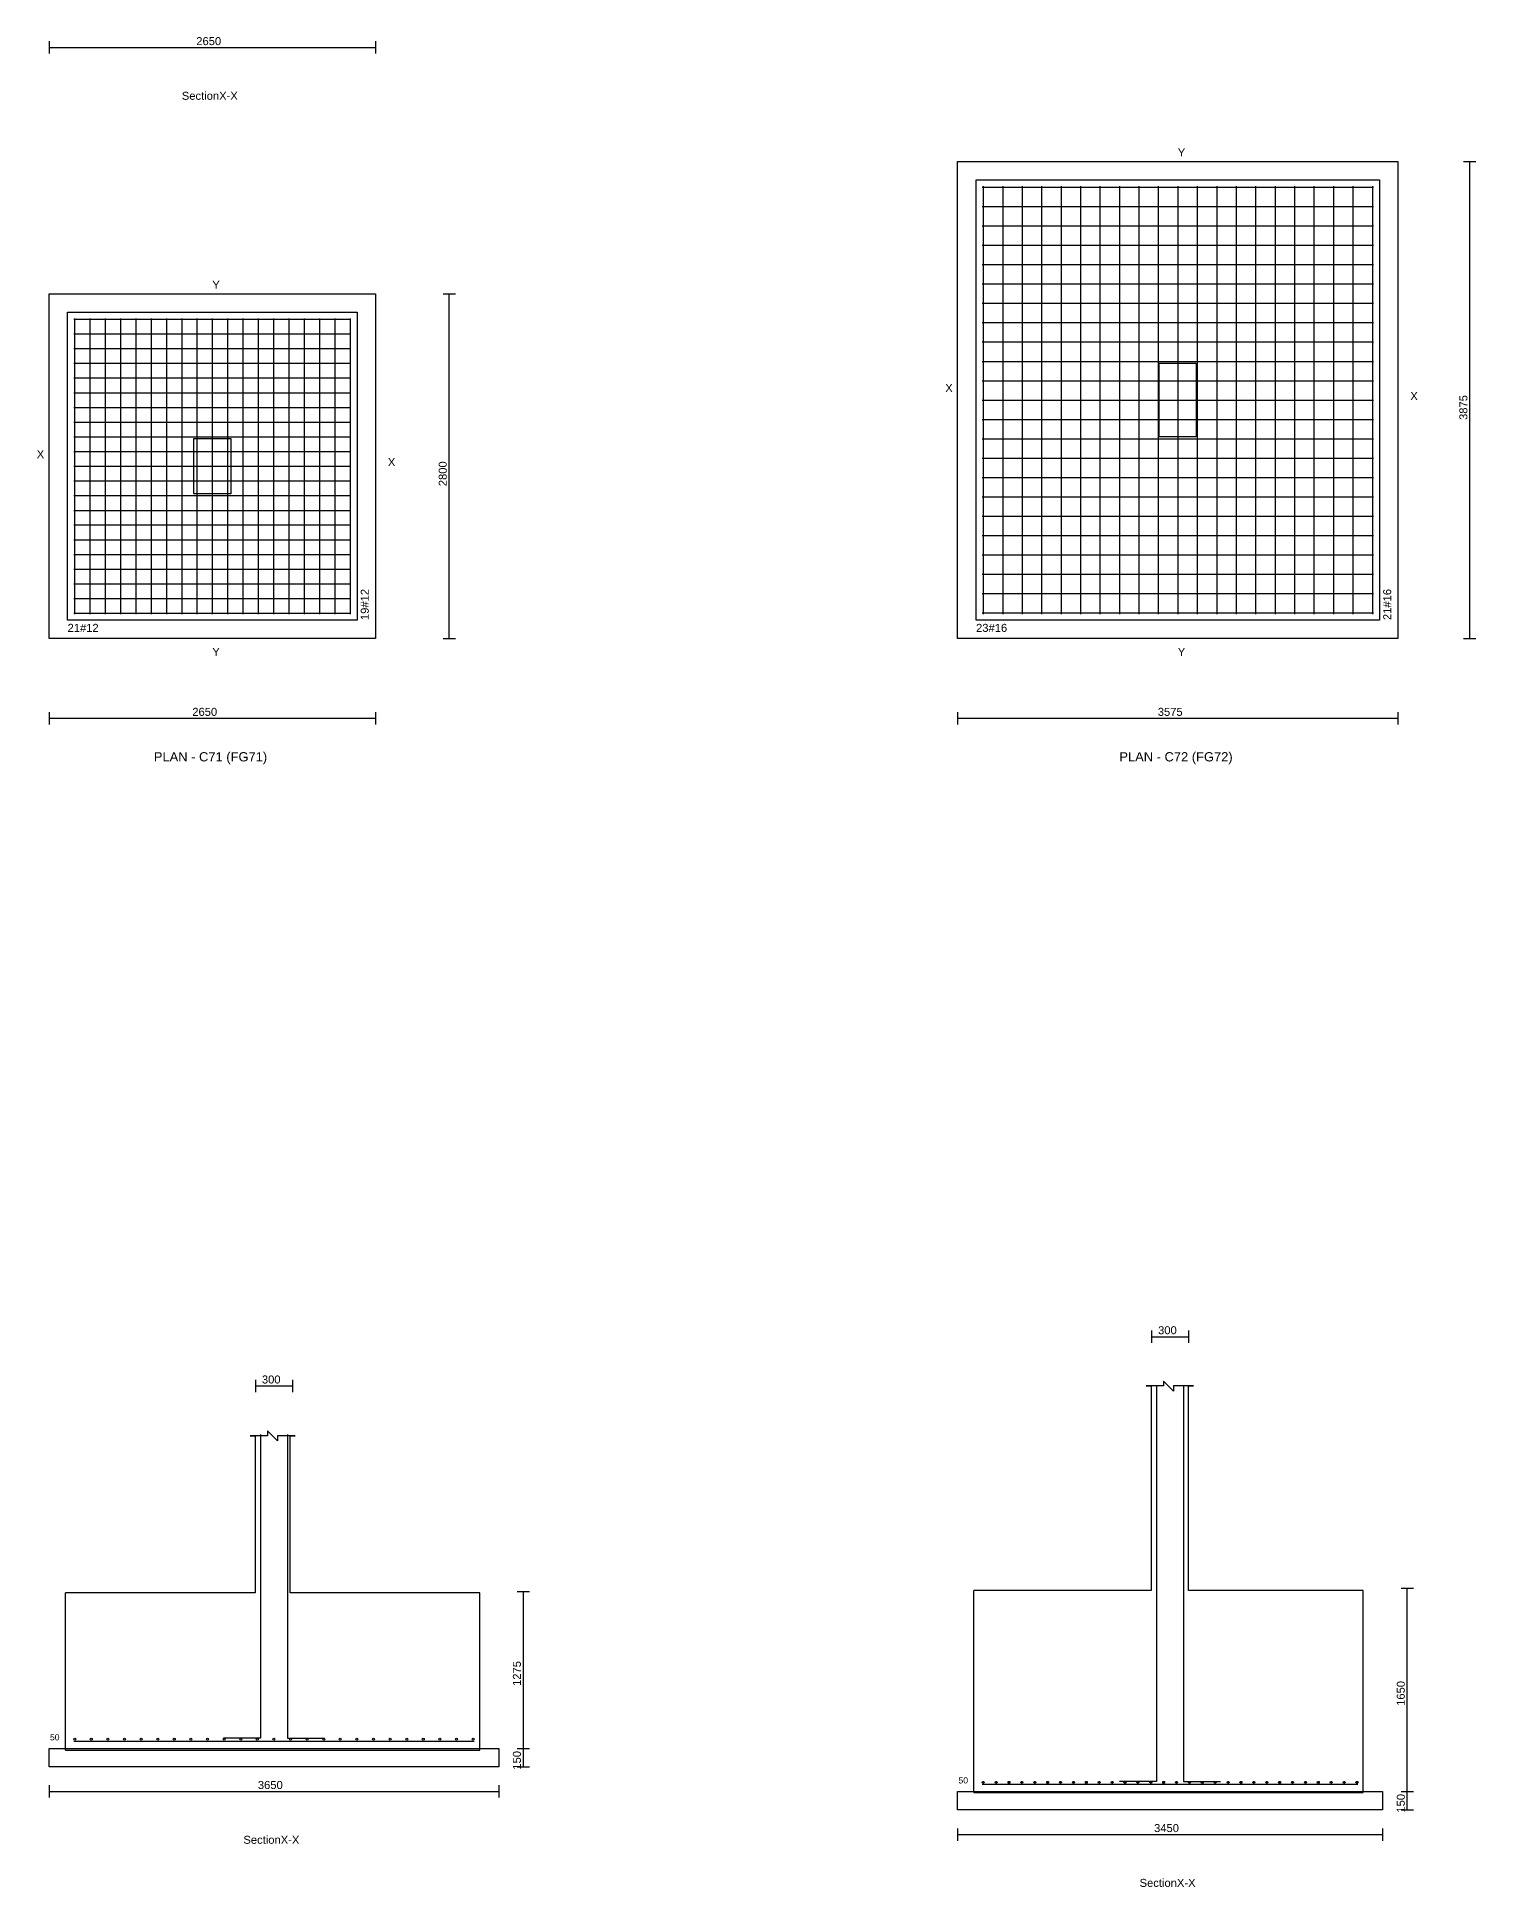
# Model space of a CAD drawing. Extents: x 0 to 27, y -1 to 285.
# Drawn here: x 15 to 26.68, y 250.52 to 265.55 of the extents above; entities that cross this region are included whole.
import ezdxf
from ezdxf.enums import TextEntityAlignment as Align

# ---------------------------------------------------------------- set-up
doc = ezdxf.new("R2010")
doc.units = 0
for name, color, linetype in [('Bottom_Cover', 7, 'CONTINUOUS'), ('Column_Bars', 4, 'CONTINUOUS'), ('Column_Dimension', 7, 'CONTINUOUS'), ('Columns', 4, 'CONTINUOUS'), ('dim_all', 7, 'CONTINUOUS'), ('Footing_Plan', 7, 'CONTINUOUS'), ('PCC', 2, 'CONTINUOUS'), ('PCC_Depth', 7, 'CONTINUOUS'), ('Pcc_Plan', 2, 'CONTINUOUS'), ('Plan', 7, 'CONTINUOUS'), ('Plan_Rf_Xdir', 1, 'CONTINUOUS'), ('Plan_Rf_Ydir', 3, 'CONTINUOUS'), ('Section', 2, 'CONTINUOUS'), ('SectionName', 3, 'CONTINUOUS'), ('Sectn_Rf_Xdir', 1, 'CONTINUOUS'), ('Sectn_Rf_Ydir', 3, 'CONTINUOUS'), ('Total_Depth', 7, 'CONTINUOUS'), ('X_Dimension', 7, 'CONTINUOUS')]:
    doc.layers.add(name, color=color, linetype=linetype)
doc.styles.add('STRUDS_Arial', font='ARIAL.TTF', dxfattribs={"height": 0.04})

msp = doc.modelspace()

# ---------------------------------------------------------------- linework, layer by layer
at = {"layer": 'Column_Bars'}
for p, q in [((24.09, 254.6), (24.09, 251.382)), ((24.31, 254.6), (24.31, 251.382)), ((16.815, 254.2), (16.815, 251.732)), ((17.035, 254.2), (17.035, 251.732)), ((16.815, 251.732), (16.515, 251.732)), ((17.035, 251.732), (17.335, 251.732)), ((24.09, 251.382), (23.79, 251.382)), ((24.31, 251.382), (24.61, 251.382))]:
    msp.add_line(p, q, dxfattribs=at)
at = {"layer": 'Columns'}
for p, q in [((24.1125, 262.3), (24.1125, 262.9)), ((24.1125, 262.9), (24.4125, 262.9)), ((24.4125, 262.9), (24.4125, 262.3)), ((16.275, 261.837), (16.275, 262.288)), ((16.275, 262.288), (16.575, 262.288)), ((16.575, 262.288), (16.575, 261.837)), ((24.4125, 262.3), (24.1125, 262.3)), ((16.575, 261.837), (16.275, 261.837))]:
    msp.add_line(p, q, dxfattribs=at)
at = {"layer": 'dim_all'}
for p, q in [((15.1, 265.513), (15.1, 265.413)), ((17.75, 265.513), (17.75, 265.413)), ((15.1, 265.462), (17.75, 265.462)), ((26.5831, 264.538), (26.6831, 264.538)), ((26.6331, 260.663), (26.6331, 264.538)), ((18.2979, 263.462), (18.3979, 263.462)), ((18.3479, 260.663), (18.3479, 263.462)), ((18.2979, 260.663), (18.3979, 260.663)), ((26.5831, 260.663), (26.6831, 260.663)), ((15.1, 260.065), (15.1, 259.965)), ((17.75, 260.065), (17.75, 259.965)), ((22.475, 260.065), (22.475, 259.965)), ((26.05, 260.065), (26.05, 259.965)), ((15.1, 260.015), (17.75, 260.015)), ((22.475, 260.015), (26.05, 260.015)), ((24.05, 255.043), (24.05, 254.943)), ((24.05, 254.993), (24.35, 254.993)), ((24.35, 255.043), (24.35, 254.943)), ((16.775, 254.643), (16.775, 254.543)), ((16.775, 254.593), (17.075, 254.593)), ((17.075, 254.643), (17.075, 254.543)), ((18.9, 252.925), (19, 252.925)), ((18.95, 251.65), (18.95, 252.925)), ((26.075, 252.95), (26.175, 252.95)), ((26.125, 251.3), (26.125, 252.95)), ((18.9, 251.65), (19, 251.65)), ((18.9, 251.65), (19, 251.65)), ((18.9, 251.5), (19, 251.5)), ((18.95, 251.5), (18.95, 251.65)), ((15.1, 251.35), (15.1, 251.25)), ((18.75, 251.35), (18.75, 251.25)), ((15.1, 251.3), (18.75, 251.3)), ((26.075, 251.3), (26.175, 251.3)), ((26.075, 251.3), (26.175, 251.3)), ((26.125, 251.15), (26.125, 251.3)), ((26.075, 251.15), (26.175, 251.15)), ((22.475, 251), (22.475, 250.9)), ((22.475, 250.95), (25.925, 250.95)), ((25.925, 251), (25.925, 250.9))]:
    msp.add_line(p, q, dxfattribs=at)
at = {"layer": 'Footing_Plan'}
for p, q in [((22.625, 260.813), (22.625, 264.388)), ((22.625, 264.388), (25.9, 264.388)), ((25.9, 264.388), (25.9, 260.813)), ((15.25, 260.813), (15.25, 263.313)), ((15.25, 263.313), (17.6, 263.313)), ((17.6, 263.313), (17.6, 260.813)), ((17.6, 260.813), (15.25, 260.813)), ((25.9, 260.813), (22.625, 260.813))]:
    msp.add_line(p, q, dxfattribs=at)
at = {"layer": 'PCC'}
for p, q in [((15.1, 251.5), (15.1, 251.65)), ((15.1, 251.65), (18.75, 251.65)), ((15.1, 251.5), (15.1, 251.65)), ((15.1, 251.65), (18.75, 251.65)), ((18.75, 251.5), (15.1, 251.5)), ((18.75, 251.5), (15.1, 251.5)), ((18.75, 251.65), (18.75, 251.5)), ((18.75, 251.65), (18.75, 251.5)), ((22.475, 251.15), (22.475, 251.3)), ((22.475, 251.3), (25.925, 251.3)), ((22.475, 251.15), (22.475, 251.3)), ((22.475, 251.3), (25.925, 251.3)), ((25.925, 251.3), (25.925, 251.15)), ((25.925, 251.3), (25.925, 251.15)), ((25.925, 251.15), (22.475, 251.15)), ((25.925, 251.15), (22.475, 251.15))]:
    msp.add_line(p, q, dxfattribs=at)
at = {"layer": 'Pcc_Plan'}
for p, q in [((22.475, 260.663), (22.475, 264.538)), ((22.475, 264.538), (26.05, 264.538)), ((26.05, 264.538), (26.05, 260.663)), ((15.1, 260.663), (15.1, 263.462)), ((15.1, 263.462), (17.75, 263.462)), ((17.75, 263.462), (17.75, 260.663)), ((17.75, 260.663), (15.1, 260.663)), ((26.05, 260.663), (22.475, 260.663))]:
    msp.add_line(p, q, dxfattribs=at)
at = {"layer": 'Plan_Rf_Xdir'}
for p, q in [((22.675, 264.329), (25.85, 264.329)), ((22.675, 264.172), (25.85, 264.172)), ((22.675, 264.015), (25.85, 264.015)), ((22.675, 263.858), (25.85, 263.858)), ((22.675, 263.701), (25.85, 263.701)), ((22.675, 263.543), (25.85, 263.543)), ((22.675, 263.386), (25.85, 263.386)), ((15.3, 263.256), (17.55, 263.256)), ((22.675, 263.229), (25.85, 263.229)), ((15.3, 263.137), (17.55, 263.137)), ((22.675, 263.072), (25.85, 263.072)), ((15.3, 263.017), (17.55, 263.017)), ((15.3, 262.898), (17.55, 262.898)), ((15.3, 262.779), (17.55, 262.779)), ((22.675, 262.914), (25.85, 262.914)), ((15.3, 262.659), (17.55, 262.659)), ((22.675, 262.757), (25.85, 262.757)), ((15.3, 262.54), (17.55, 262.54)), ((22.675, 262.6), (25.85, 262.6)), ((15.3, 262.421), (17.55, 262.421)), ((22.675, 262.443), (25.85, 262.443)), ((15.3, 262.301), (17.55, 262.301)), ((15.3, 262.182), (17.55, 262.182)), ((22.675, 262.286), (25.85, 262.286)), ((15.3, 262.062), (17.55, 262.062)), ((22.675, 262.128), (25.85, 262.128)), ((15.3, 261.943), (17.55, 261.943)), ((22.675, 261.971), (25.85, 261.971)), ((15.3, 261.824), (17.55, 261.824)), ((22.675, 261.814), (25.85, 261.814)), ((15.3, 261.704), (17.55, 261.704)), ((15.3, 261.585), (17.55, 261.585)), ((22.675, 261.657), (25.85, 261.657)), ((15.3, 261.465), (17.55, 261.465)), ((22.675, 261.499), (25.85, 261.499)), ((15.3, 261.346), (17.55, 261.346)), ((22.675, 261.342), (25.85, 261.342)), ((15.3, 261.227), (17.55, 261.227)), ((22.675, 261.185), (25.85, 261.185)), ((15.3, 261.107), (17.55, 261.107)), ((15.3, 260.988), (17.55, 260.988)), ((22.675, 261.028), (25.85, 261.028)), ((15.3, 260.868), (17.55, 260.868)), ((22.675, 260.871), (25.85, 260.871))]:
    msp.add_line(p, q, dxfattribs=at)
at = {"layer": 'Plan_Rf_Ydir'}
for p, q in [((22.683, 264.337), (22.683, 260.862)), ((22.841, 264.337), (22.841, 260.862)), ((22.9989, 264.337), (22.9989, 260.862)), ((23.1568, 264.337), (23.1568, 260.862)), ((23.3148, 264.337), (23.3148, 260.862)), ((23.4727, 264.337), (23.4727, 260.862)), ((23.6307, 264.337), (23.6307, 260.862)), ((23.7886, 264.337), (23.7886, 260.862)), ((23.9466, 264.337), (23.9466, 260.862)), ((24.1045, 264.337), (24.1045, 260.862)), ((24.2625, 264.337), (24.2625, 260.862)), ((24.4204, 264.337), (24.4204, 260.862)), ((24.5784, 264.337), (24.5784, 260.862)), ((24.7363, 264.337), (24.7363, 260.862)), ((24.8943, 264.337), (24.8943, 260.862)), ((25.0522, 264.337), (25.0522, 260.862)), ((25.2102, 264.337), (25.2102, 260.862)), ((25.3681, 264.337), (25.3681, 260.862)), ((25.5261, 264.337), (25.5261, 260.862)), ((25.684, 264.337), (25.684, 260.862)), ((25.842, 264.337), (25.842, 260.862)), ((15.306, 263.263), (15.306, 260.862)), ((15.4303, 263.263), (15.4303, 260.862)), ((15.5547, 263.263), (15.5547, 260.862)), ((15.679, 263.263), (15.679, 260.862)), ((15.8033, 263.263), (15.8033, 260.862)), ((15.9277, 263.263), (15.9277, 260.862)), ((16.052, 263.263), (16.052, 260.862)), ((16.1763, 263.263), (16.1763, 260.862)), ((16.3007, 263.263), (16.3007, 260.862)), ((16.425, 263.263), (16.425, 260.862)), ((16.5493, 263.263), (16.5493, 260.862)), ((16.6737, 263.263), (16.6737, 260.862)), ((16.798, 263.263), (16.798, 260.862)), ((16.9223, 263.263), (16.9223, 260.862)), ((17.0467, 263.263), (17.0467, 260.862)), ((17.171, 263.263), (17.171, 260.862)), ((17.2953, 263.263), (17.2953, 260.862)), ((17.4197, 263.263), (17.4197, 260.862)), ((17.544, 263.263), (17.544, 260.862))]:
    msp.add_line(p, q, dxfattribs=at)
at = {"layer": 'Section'}
for p, q in [((24.0453, 254.593), (24.0048, 254.593)), ((24.0048, 254.593), (24.0453, 254.593)), ((24.1466, 254.593), (24.0453, 254.593)), ((24.0453, 254.593), (24.0453, 252.932)), ((24.2277, 254.552), (24.1466, 254.633)), ((24.1466, 254.633), (24.1466, 254.593)), ((24.3492, 254.593), (24.2277, 254.593)), ((24.2277, 254.593), (24.2277, 254.552)), ((24.3492, 252.932), (24.3492, 254.593)), ((24.3492, 254.593), (24.3897, 254.593)), ((24.3897, 254.593), (24.3492, 254.593)), ((16.9553, 254.147), (16.8743, 254.228)), ((16.8743, 254.228), (16.8743, 254.188)), ((16.773, 254.188), (16.7325, 254.188)), ((16.7325, 254.188), (16.773, 254.188)), ((16.8743, 254.188), (16.773, 254.188)), ((16.773, 254.188), (16.773, 252.912)), ((17.0566, 254.188), (16.9553, 254.188)), ((16.9553, 254.188), (16.9553, 254.147)), ((17.0566, 252.912), (17.0566, 254.188)), ((17.0566, 254.188), (17.0971, 254.188)), ((17.0971, 254.188), (17.0566, 254.188)), ((16.773, 252.912), (15.2334, 252.912)), ((15.2334, 251.635), (15.2334, 252.912)), ((16.773, 252.912), (16.773, 252.912)), ((16.773, 252.912), (16.773, 252.912)), ((16.773, 252.912), (16.773, 252.912)), ((18.5961, 252.912), (17.0566, 252.912)), ((17.0566, 252.912), (17.0566, 252.912)), ((17.0566, 252.912), (17.0566, 252.912)), ((17.0566, 252.912), (17.0566, 252.912)), ((18.5961, 251.635), (18.5961, 252.912)), ((24.0453, 252.932), (22.6071, 252.932)), ((22.6071, 251.291), (22.6071, 252.932)), ((24.0453, 252.932), (24.0453, 252.932)), ((24.0453, 252.932), (24.0453, 252.932)), ((24.0453, 252.932), (24.0453, 252.932)), ((25.7672, 252.932), (24.3492, 252.932)), ((24.3492, 252.932), (24.3492, 252.932)), ((24.3492, 252.932), (24.3492, 252.932)), ((24.3492, 252.932), (24.3492, 252.932)), ((25.7672, 251.291), (25.7672, 252.932)), ((15.2334, 251.635), (18.5961, 251.635)), ((22.6071, 251.291), (25.7672, 251.291))]:
    msp.add_line(p, q, dxfattribs=at)
at = {"layer": 'Sectn_Rf_Xdir'}
for p, q in [((15.3, 251.708), (18.55, 251.708)), ((22.675, 251.358), (25.725, 251.358))]:
    msp.add_line(p, q, dxfattribs=at)
at = {"layer": 'Sectn_Rf_Ydir'}
for centre in [(15.308, 251.724), (15.4428, 251.724), (15.5775, 251.724), (15.7123, 251.724), (15.847, 251.724), (15.9818, 251.724), (16.1165, 251.724), (16.2513, 251.724), (16.386, 251.724), (16.5208, 251.724), (16.6555, 251.724), (16.7903, 251.724), (16.925, 251.724), (17.0598, 251.724), (17.1945, 251.724), (17.3293, 251.724), (17.464, 251.724), (17.5988, 251.724), (17.7335, 251.724), (17.8683, 251.724), (18.003, 251.724), (18.1378, 251.724), (18.2725, 251.724), (18.4073, 251.724), (18.542, 251.724), (22.683, 251.374), (22.7876, 251.374), (22.8922, 251.374), (22.9969, 251.374), (23.1015, 251.374), (23.2061, 251.374), (23.3107, 251.374), (23.4153, 251.374), (23.52, 251.374), (23.6246, 251.374), (23.7292, 251.374), (23.8338, 251.374), (23.9384, 251.374), (24.0431, 251.374), (24.1477, 251.374), (24.2523, 251.374), (24.3569, 251.374), (24.4615, 251.374), (24.5662, 251.374), (24.6708, 251.374), (24.7754, 251.374), (24.88, 251.374), (24.9846, 251.374), (25.0893, 251.374), (25.1939, 251.374), (25.2985, 251.374), (25.4031, 251.374), (25.5077, 251.374), (25.6124, 251.374), (25.717, 251.374)]:
    msp.add_circle(centre, 0.008, dxfattribs=at)

# ---------------------------------------------------------------- texts
at = {"layer": 'Bottom_Cover', "style": 'STRUDS_Arial'}
for p in [(15.1071, 251.715), (22.4821, 251.365)]:
    msp.add_text('50', height=0.05, dxfattribs=at).set_placement(p)
at = {"layer": 'Column_Dimension', "style": 'STRUDS_Arial'}
for p in [(24.1025, 255.013), (16.8275, 254.613)]:
    msp.add_text('300', height=0.065, dxfattribs=at).set_placement(p)
at = {"layer": 'dim_all', "style": 'STRUDS_Arial'}
for s, p in [('3875 ', (26.6131, 262.438)), ('2800 ', (18.3279, 261.9))]:
    msp.add_text(s, height=0.065, rotation=90, dxfattribs=at).set_placement(p)
for s, p in [('2650 ', (16.2625, 260.035)), ('3575 ', (24.1, 260.035))]:
    msp.add_text(s, height=0.065, dxfattribs=at).set_placement(p)
at = {"layer": 'PCC_Depth', "style": 'STRUDS_Arial'}
for p in [(18.93, 251.477), (26.105, 251.128)]:
    msp.add_text('150', height=0.065, rotation=90, dxfattribs=at).set_placement(p)
at = {"layer": 'Plan', "style": 'STRUDS_Arial'}
for s, p in [('PLAN - C71 (FG71) ', (16.425, 259.665)), ('PLAN - C72 (FG72) ', (24.2625, 259.665))]:
    msp.add_text(s, height=0.075, dxfattribs=at).set_placement(p, align=Align.CENTER)
at = {"layer": 'Plan_Rf_Xdir', "style": 'STRUDS_Arial'}
for s, p in [('21#12', (15.25, 260.717)), ('23#16', (22.625, 260.717))]:
    msp.add_text(s, height=0.065, dxfattribs=at).set_placement(p)
at = {"layer": 'Plan_Rf_Ydir', "style": 'STRUDS_Arial'}
for s, p in [('19#12', (17.695, 260.813)), ('21#16', (25.995, 260.813))]:
    msp.add_text(s, height=0.065, rotation=90, dxfattribs=at).set_placement(p)
at = {"layer": 'Section', "style": 'STRUDS_Arial'}
for p in [(16.1775, 265.038), (16.6775, 250.875), (23.9525, 250.525)]:
    msp.add_text('SectionX-X', height=0.065, dxfattribs=at).set_placement(p)
at = {"layer": 'SectionName', "style": 'STRUDS_Arial'}
for s, p in [('Y', (24.2625, 264.578)), ('Y', (16.425, 263.503)), ('X', (22.375, 262.665)), ('X', (26.15, 262.6)), ('X', (15, 262.127)), ('X', (17.85, 262.063)), ('Y', (16.425, 260.522)), ('Y', (24.2625, 260.522))]:
    msp.add_text(s, height=0.065, dxfattribs=at).set_placement(p)
at = {"layer": 'Total_Depth', "style": 'STRUDS_Arial'}
for s, p in [('1275', (18.93, 252.157)), ('1650', (26.105, 251.995))]:
    msp.add_text(s, height=0.065, rotation=90, dxfattribs=at).set_placement(p)
at = {"layer": 'X_Dimension', "style": 'STRUDS_Arial'}
for s, p in [('2650', (16.295, 265.482)), ('3650', (16.795, 251.32)), ('3450', (24.07, 250.97))]:
    msp.add_text(s, height=0.065, dxfattribs=at).set_placement(p)

doc.saveas('drawing.dxf')
